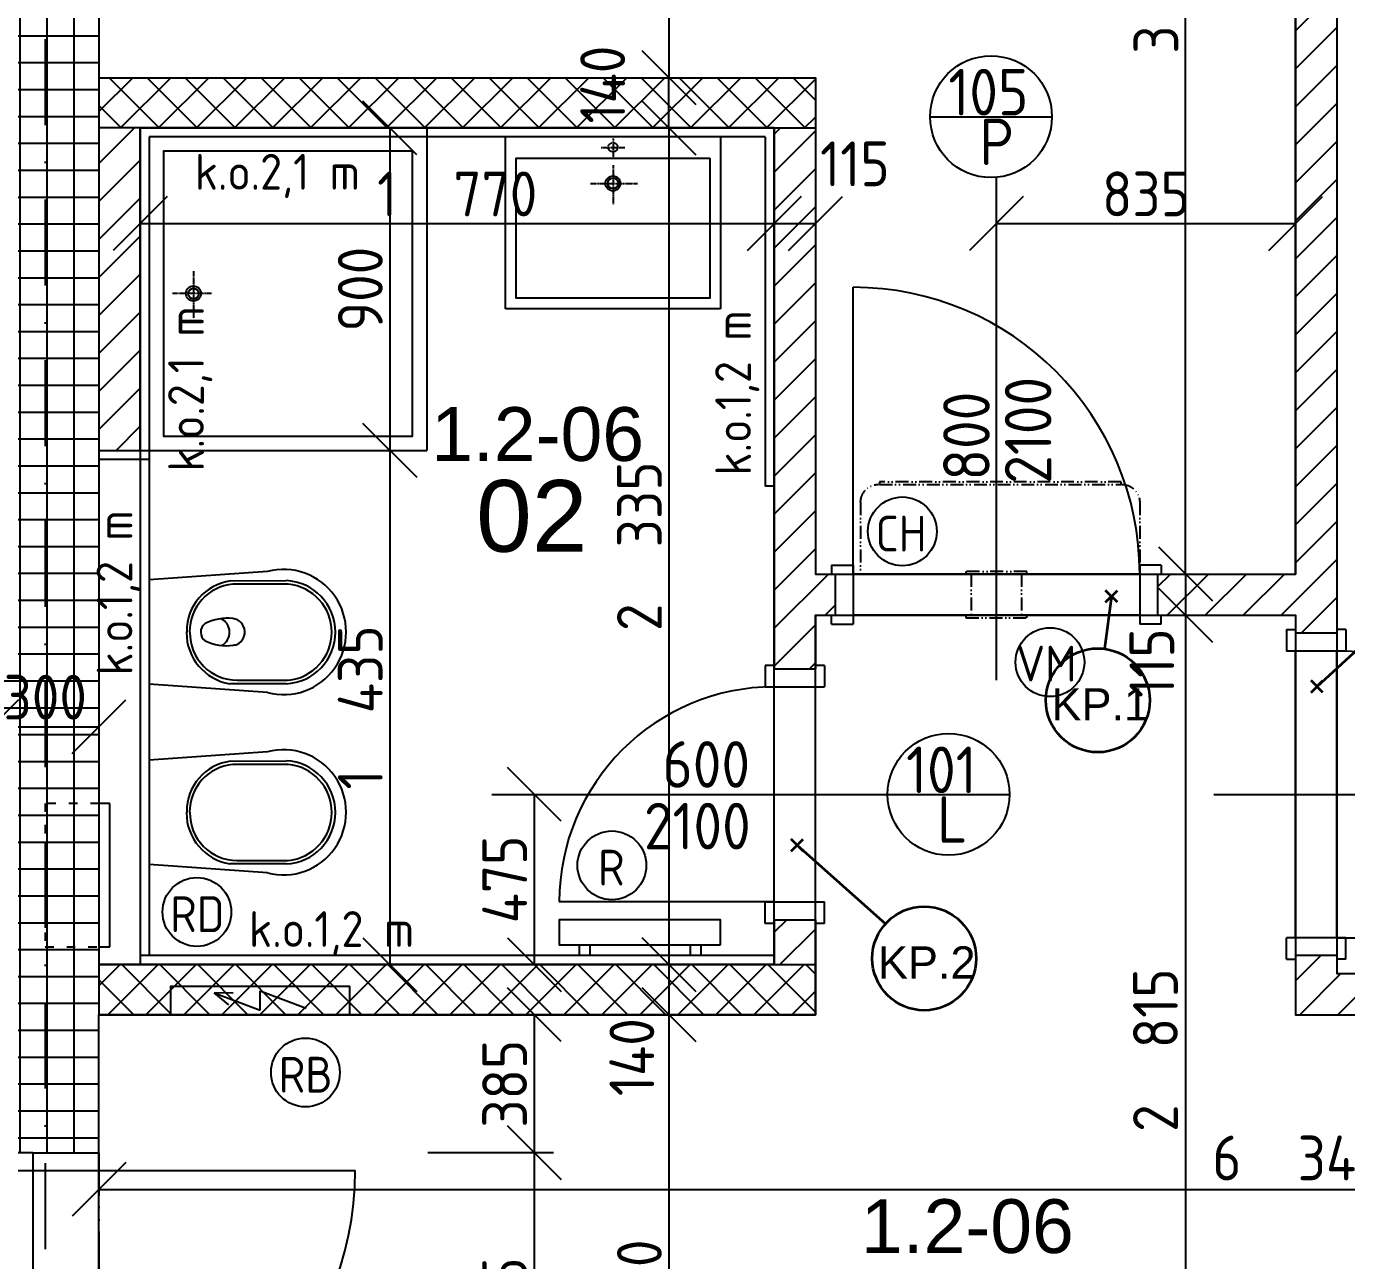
# Model space of a CAD drawing. Extents: x 4511820 to 5180432, y -1526536 to -944957.
# Drawn here: x 4993968 to 4997653, y -1337196 to -1333752 of the extents above; entities that cross this region are included whole.
import ezdxf

# ---------------------------------------------------------------- set-up
doc = ezdxf.new("R2010")
doc.units = 0
doc.header["$MEASUREMENT"] = 0
for name, pattern in [('ACAD_ISO03W100', [30, 12, -18]), ('ACAD_ISO12W100', [22, 12, -3, 0.5, -3, 0.5, -3]), ('BODKOCIARKOVANA_3', [5.6, 3, -1.3, 0, -1.3]), ('DASHED', [0.75, 0.5, -0.25])]:
    doc.linetypes.add(name, pattern=pattern)
doc.layers.get('0').update_dxf_attribs({"linetype": 'CONTINUOUS'})
doc.layers.get('Defpoints').update_dxf_attribs({"color": 61, "linetype": 'CONTINUOUS'})
for name, color, linetype in [('DVERE', 45, 'CONTINUOUS'), ('KÓTY', 4, 'CONTINUOUS'), ('MÚRY', 1, 'CONTINUOUS'), ('osi', 253, 'CONTINUOUS'), ('Plochy', 41, 'CONTINUOUS'), ('POPIS', 7, 'CONTINUOUS'), ('TENKÁ', 7, 'CONTINUOUS'), ('tzb', 153, 'CONTINUOUS'), ('Z-Kúrenie', 101, 'CONTINUOUS'), ('ZARIADOVACIE', 144, 'CONTINUOUS'), ('ZZ-chladenie', 133, 'CONTINUOUS'), ('ZZ-elektro', 221, 'CONTINUOUS'), ('zz-vetr', 52, 'CONTINUOUS'), ('ŠRAFY', 82, 'CONTINUOUS')]:
    doc.layers.add(name, color=color, linetype=linetype)
doc.layers.add('preklady', color=74, linetype='CONTINUOUS', lineweight=35)
doc.styles.add('ARIAL', font='arial.ttf')
doc.styles.add('STYLE1', font='isocp.shx')
doc.dimstyles.new('STANDARD-50', dxfattribs={"dimtxt": 125, "dimasz": 150, "dimexe": 10, "dimexo": 200, "dimgap": 20, "dimtad": 1, "dimdsep": 46, "dimlunit": 6, "dimtxsty": 'STYLE1', "dimblk1": 'OBLIQUE', "dimblk2": 'OBLIQUE', "dimsah": 1, "dimcen": 2.5, "dimse1": 1, "dimse2": 1, "dimadec": 0, "dimazin": 0, "dimtfac": 1, "dimtmove": 1, "dimatfit": 3, "dimldrblk": 'OBLIQUE', "dimfxl": 1, "dimtolj": 1, "dimtzin": 0, "dimarcsym": 0})
pattern_1 = [(45, (515270.5, 128041), (-53.0330086, 53.0330086), [])]
pattern_2 = [(45, (-3027222.4, 280820.68), (-53.0330086, 53.0330086), []), (135, (-3027222.4, 280820.68), (-53.0330086, -53.0330086), [])]

# ---------------------------------------------------------------- blocks, each defined once
blk = doc.blocks.new('_OBLIQUE')
at = {"color": 0, "linetype": 'ByBlock'}
blk.add_line((-0.5, -0.5), (0.5, 0.5), dxfattribs=at)
blk = doc.blocks.new('*D22764')
at = {"layer": 'Defpoints', "color": 0}
for p in [(4993871, -1335706.5), (4994171, -1335706.5), (4994171, -1335706.5)]:
    blk.add_point(p, dxfattribs=at)
at = {"layer": 'KÓTY', "color": 0, "lineweight": -2}
blk.add_line((4993871, -1335706.5), (4994171, -1335706.5), dxfattribs=at)
at = {"layer": 'KÓTY', "color": 0, "linetype": 'ByBlock', "lineweight": -2, "xscale": 150, "yscale": 150, "zscale": 150, "rotation": 180}
blk.add_blockref('_OBLIQUE', (4993871, -1335706.5), dxfattribs=at)
at = {"layer": 'KÓTY', "color": 0, "linetype": 'ByBlock', "lineweight": -2, "xscale": 150, "yscale": 150, "zscale": 150}
blk.add_blockref('_OBLIQUE', (4994171, -1335706.5), dxfattribs=at)
at = {"layer": 'KÓTY', "color": 0, "insert": (4994021, -1335624), "char_height": 125, "attachment_point": 5, "style": 'STYLE1'}
blk.add_mtext('\\A1;300', dxfattribs=at)
blk = doc.blocks.new('*D22853')
at = {"layer": 'Defpoints', "color": 0}
for p in [(4994027, -1336895.2), (4994027, -1337930.2), (4995386, -1337930.2)]:
    blk.add_point(p, dxfattribs=at)
at = {"layer": 'KÓTY', "color": 0, "lineweight": -2}
blk.add_line((4995386, -1336895.2), (4995386, -1337930.2), dxfattribs=at)
at = {"layer": 'KÓTY', "color": 0, "linetype": 'ByBlock', "lineweight": -2, "xscale": 150, "yscale": 150, "zscale": 150}
for p, rotation in [((4995386, -1336895.2), 90), ((4995386, -1337930.2), 270)]:
    blk.add_blockref('_OBLIQUE', p, dxfattribs=dict(at, rotation=rotation))
at = {"layer": 'KÓTY', "color": 0, "insert": (4995303.5, -1337412.7), "char_height": 125, "attachment_point": 5, "rotation": 90, "style": 'STYLE1'}
blk.add_mtext('\\A1;1ﾠ035', dxfattribs=at)
blk = doc.blocks.new('*D22854')
at = {"layer": 'Defpoints', "color": 0}
for p in [(4996171, -1336510.2), (4995762, -1338210.2), (4996171, -1338210.2)]:
    blk.add_point(p, dxfattribs=at)
at = {"layer": 'KÓTY', "color": 0, "lineweight": -2}
blk.add_line((4995762, -1336510.2), (4995762, -1338210.2), dxfattribs=at)
at = {"layer": 'KÓTY', "color": 0, "linetype": 'ByBlock', "lineweight": -2, "xscale": 150, "yscale": 150, "zscale": 150}
for p, rotation in [((4995762, -1336510.2), 90), ((4995762, -1338210.2), 270)]:
    blk.add_blockref('_OBLIQUE', p, dxfattribs=dict(at, rotation=rotation))
at = {"layer": 'KÓTY', "color": 0, "insert": (4995679.5, -1337360.2), "char_height": 125, "attachment_point": 5, "rotation": 90, "style": 'STYLE1'}
blk.add_mtext('\\A1;1ﾠ700', dxfattribs=at)
blk = doc.blocks.new('*D22855')
at = {"layer": 'Defpoints', "color": 0}
for p in [(4994171, -1336510.2), (4994171, -1336895.2), (4995386, -1336895.2)]:
    blk.add_point(p, dxfattribs=at)
at = {"layer": 'KÓTY', "color": 0, "lineweight": -2}
blk.add_line((4995386, -1336510.2), (4995386, -1336895.2), dxfattribs=at)
at = {"layer": 'KÓTY', "color": 0, "linetype": 'ByBlock', "lineweight": -2, "xscale": 150, "yscale": 150, "zscale": 150}
for p, rotation in [((4995386, -1336510.2), 90), ((4995386, -1336895.2), 270)]:
    blk.add_blockref('_OBLIQUE', p, dxfattribs=dict(at, rotation=rotation))
at = {"layer": 'KÓTY', "color": 0, "insert": (4995303.5, -1336702.7), "char_height": 125, "attachment_point": 5, "rotation": 90, "style": 'STYLE1'}
blk.add_mtext('\\A1;385', dxfattribs=at)
blk = doc.blocks.new('*D22857')
at = {"layer": 'Defpoints', "color": 0}
for p in [(4996056, -1334035.2), (4995762, -1336370.2), (4996056, -1336370.2)]:
    blk.add_point(p, dxfattribs=at)
at = {"layer": 'KÓTY', "color": 0, "lineweight": -2}
blk.add_line((4995762, -1334035.2), (4995762, -1336370.2), dxfattribs=at)
at = {"layer": 'KÓTY', "color": 0, "linetype": 'ByBlock', "lineweight": -2, "xscale": 150, "yscale": 150, "zscale": 150}
for p, rotation in [((4995762, -1334035.2), 90), ((4995762, -1336370.2), 270)]:
    blk.add_blockref('_OBLIQUE', p, dxfattribs=dict(at, rotation=rotation))
at = {"layer": 'KÓTY', "color": 0, "insert": (4995679.5, -1335202.7), "char_height": 125, "attachment_point": 5, "rotation": 90, "style": 'STYLE1'}
blk.add_mtext('\\A1;2ﾠ335', dxfattribs=at)
blk = doc.blocks.new('*D22858')
at = {"layer": 'Defpoints', "color": 0}
for p in [(4996056, -1336370.2), (4995762, -1336510.2), (4996056, -1336510.2)]:
    blk.add_point(p, dxfattribs=at)
at = {"layer": 'KÓTY', "color": 0, "lineweight": -2}
blk.add_line((4995762, -1336370.2), (4995762, -1336510.2), dxfattribs=at)
at = {"layer": 'KÓTY', "color": 0, "linetype": 'ByBlock', "lineweight": -2, "xscale": 150, "yscale": 150, "zscale": 150}
for p, rotation in [((4995762, -1336370.2), 90), ((4995762, -1336510.2), 270)]:
    blk.add_blockref('_OBLIQUE', p, dxfattribs=dict(at, rotation=rotation))
at = {"layer": 'KÓTY', "color": 0, "insert": (4995658.5, -1336628.5), "char_height": 125, "attachment_point": 5, "rotation": 90, "style": 'STYLE1'}
blk.add_mtext('\\A1;140', dxfattribs=at)
blk = doc.blocks.new('*D22859')
at = {"layer": 'Defpoints', "color": 0}
for p in [(4995762, -1333895.2), (4996171, -1333895.2), (4996171, -1334035.2)]:
    blk.add_point(p, dxfattribs=at)
at = {"layer": 'KÓTY', "color": 0, "lineweight": -2}
blk.add_line((4995762, -1334035.2), (4995762, -1333895.2), dxfattribs=at)
at = {"layer": 'KÓTY', "color": 0, "linetype": 'ByBlock', "lineweight": -2, "xscale": 150, "yscale": 150, "zscale": 150}
for p, rotation in [((4995762, -1333895.2), 90), ((4995762, -1334035.2), 270)]:
    blk.add_blockref('_OBLIQUE', p, dxfattribs=dict(at, rotation=rotation))
at = {"layer": 'KÓTY', "color": 0, "insert": (4995577, -1333914.4), "char_height": 125, "attachment_point": 5, "rotation": 90, "style": 'STYLE1'}
blk.add_mtext('\\A1;140', dxfattribs=at)
blk = doc.blocks.new('*D22860')
at = {"layer": 'Defpoints', "color": 0}
for p in [(4994171, -1331895.2), (4994171, -1333895.2), (4995762, -1333895.2)]:
    blk.add_point(p, dxfattribs=at)
at = {"layer": 'KÓTY', "color": 0, "lineweight": -2}
blk.add_line((4995762, -1331895.2), (4995762, -1333895.2), dxfattribs=at)
at = {"layer": 'KÓTY', "color": 0, "linetype": 'ByBlock', "lineweight": -2, "xscale": 150, "yscale": 150, "zscale": 150}
for p, rotation in [((4995762, -1331895.2), 90), ((4995762, -1333895.2), 270)]:
    blk.add_blockref('_OBLIQUE', p, dxfattribs=dict(at, rotation=rotation))
at = {"layer": 'KÓTY', "color": 0, "insert": (4995675, -1332678), "char_height": 125, "attachment_point": 5, "rotation": 90, "style": 'STYLE1'}
blk.add_mtext('\\A1;2ﾠ000', dxfattribs=at)
blk = doc.blocks.new('*D22861')
at = {"layer": 'Defpoints', "color": 0}
for p in [(4995267.8, -1335895.2), (4995267.8, -1336370.2), (4995386, -1336370.2)]:
    blk.add_point(p, dxfattribs=at)
at = {"layer": 'KÓTY', "color": 0, "lineweight": -2}
blk.add_line((4995386, -1335895.2), (4995386, -1336370.2), dxfattribs=at)
at = {"layer": 'KÓTY', "color": 0, "linetype": 'ByBlock', "lineweight": -2, "xscale": 150, "yscale": 150, "zscale": 150}
for p, rotation in [((4995386, -1335895.2), 90), ((4995386, -1336370.2), 270)]:
    blk.add_blockref('_OBLIQUE', p, dxfattribs=dict(at, rotation=rotation))
at = {"layer": 'KÓTY', "color": 0, "insert": (4995303.5, -1336132.7), "char_height": 125, "attachment_point": 5, "rotation": 90, "style": 'STYLE1'}
blk.add_mtext('\\A1;475', dxfattribs=at)
blk = doc.blocks.new('*D22862')
at = {"layer": 'Defpoints', "color": 0}
for p in [(4994171, -1334935.2), (4994171, -1336370.2), (4994983, -1336370.2)]:
    blk.add_point(p, dxfattribs=at)
at = {"layer": 'KÓTY', "color": 0, "lineweight": -2}
blk.add_line((4994983, -1334935.2), (4994983, -1336370.2), dxfattribs=at)
at = {"layer": 'KÓTY', "color": 0, "linetype": 'ByBlock', "lineweight": -2, "xscale": 150, "yscale": 150, "zscale": 150}
for p, rotation in [((4994983, -1334935.2), 90), ((4994983, -1336370.2), 270)]:
    blk.add_blockref('_OBLIQUE', p, dxfattribs=dict(at, rotation=rotation))
at = {"layer": 'KÓTY', "color": 0, "insert": (4994900.5, -1335652.7), "char_height": 125, "attachment_point": 5, "rotation": 90, "style": 'STYLE1'}
blk.add_mtext('\\A1;1ﾠ435', dxfattribs=at)
blk = doc.blocks.new('*D22863')
at = {"layer": 'Defpoints', "color": 0}
for p in [(4994286, -1334035.2), (4994286, -1334935.2), (4994983, -1334935.2)]:
    blk.add_point(p, dxfattribs=at)
at = {"layer": 'KÓTY', "color": 0, "lineweight": -2}
blk.add_line((4994983, -1334035.2), (4994983, -1334935.2), dxfattribs=at)
at = {"layer": 'KÓTY', "color": 0, "linetype": 'ByBlock', "lineweight": -2, "xscale": 150, "yscale": 150, "zscale": 150}
for p, rotation in [((4994983, -1334035.2), 90), ((4994983, -1334935.2), 270)]:
    blk.add_blockref('_OBLIQUE', p, dxfattribs=dict(at, rotation=rotation))
at = {"layer": 'KÓTY', "color": 0, "insert": (4994900.5, -1334485.2), "char_height": 125, "attachment_point": 5, "rotation": 90, "style": 'STYLE1'}
blk.add_mtext('\\A1;900', dxfattribs=at)
blk = doc.blocks.new('*D22864')
at = {"layer": 'Defpoints', "color": 0}
for p in [(4994286, -1334035.2), (4996056, -1334035.2), (4996056, -1334302)]:
    blk.add_point(p, dxfattribs=at)
at = {"layer": 'KÓTY', "color": 0, "lineweight": -2}
blk.add_line((4994286, -1334302), (4996056, -1334302), dxfattribs=at)
at = {"layer": 'KÓTY', "color": 0, "linetype": 'ByBlock', "lineweight": -2, "xscale": 150, "yscale": 150, "zscale": 150, "rotation": 180}
blk.add_blockref('_OBLIQUE', (4994286, -1334302), dxfattribs=at)
at = {"layer": 'KÓTY', "color": 0, "linetype": 'ByBlock', "lineweight": -2, "xscale": 150, "yscale": 150, "zscale": 150}
blk.add_blockref('_OBLIQUE', (4996056, -1334302), dxfattribs=at)
at = {"layer": 'KÓTY', "color": 0, "insert": (4995171, -1334219.5), "char_height": 125, "attachment_point": 5, "style": 'STYLE1'}
blk.add_mtext('\\A1;1ﾠ770', dxfattribs=at)
blk = doc.blocks.new('*D22865')
at = {"layer": 'Defpoints', "color": 0}
for p in [(4996056, -1334035.2), (4996171, -1334035.2), (4996171, -1334302)]:
    blk.add_point(p, dxfattribs=at)
at = {"layer": 'KÓTY', "color": 0, "lineweight": -2}
blk.add_line((4996056, -1334302), (4996171, -1334302), dxfattribs=at)
at = {"layer": 'KÓTY', "color": 0, "linetype": 'ByBlock', "lineweight": -2, "xscale": 150, "yscale": 150, "zscale": 150, "rotation": 180}
blk.add_blockref('_OBLIQUE', (4996056, -1334302), dxfattribs=at)
at = {"layer": 'KÓTY', "color": 0, "linetype": 'ByBlock', "lineweight": -2, "xscale": 150, "yscale": 150, "zscale": 150}
blk.add_blockref('_OBLIQUE', (4996171, -1334302), dxfattribs=at)
at = {"layer": 'KÓTY', "color": 0, "insert": (4996281, -1334135.5), "char_height": 125, "attachment_point": 5, "style": 'STYLE1'}
blk.add_mtext('\\A1;115', dxfattribs=at)
blk = doc.blocks.new('*D22895')
at = {"layer": 'Defpoints', "color": 0}
for p in [(4996171, -1333435), (4994171, -1333895.2), (4996171, -1333895.2)]:
    blk.add_point(p, dxfattribs=at)
at = {"layer": 'KÓTY', "color": 0, "lineweight": -2}
blk.add_line((4994171, -1333435), (4996171, -1333435), dxfattribs=at)
at = {"layer": 'KÓTY', "color": 0, "linetype": 'ByBlock', "lineweight": -2, "xscale": 150, "yscale": 150, "zscale": 150, "rotation": 180}
blk.add_blockref('_OBLIQUE', (4994171, -1333435), dxfattribs=at)
at = {"layer": 'KÓTY', "color": 0, "linetype": 'ByBlock', "lineweight": -2, "xscale": 150, "yscale": 150, "zscale": 150}
blk.add_blockref('_OBLIQUE', (4996171, -1333435), dxfattribs=at)
at = {"layer": 'KÓTY', "color": 0, "insert": (4995171, -1333352.5), "char_height": 125, "attachment_point": 5, "style": 'STYLE1'}
blk.add_mtext('\\A1;2ﾠ000', dxfattribs=at)
blk = doc.blocks.new('*D22896')
at = {"layer": 'Defpoints', "color": 0}
for p in [(4996676, -1334174), (4997511, -1334174), (4997511, -1334302)]:
    blk.add_point(p, dxfattribs=at)
at = {"layer": 'KÓTY', "color": 0, "lineweight": -2}
blk.add_line((4996676, -1334302), (4997511, -1334302), dxfattribs=at)
at = {"layer": 'KÓTY', "color": 0, "linetype": 'ByBlock', "lineweight": -2, "xscale": 150, "yscale": 150, "zscale": 150, "rotation": 180}
blk.add_blockref('_OBLIQUE', (4996676, -1334302), dxfattribs=at)
at = {"layer": 'KÓTY', "color": 0, "linetype": 'ByBlock', "lineweight": -2, "xscale": 150, "yscale": 150, "zscale": 150}
blk.add_blockref('_OBLIQUE', (4997511, -1334302), dxfattribs=at)
at = {"layer": 'KÓTY', "color": 0, "insert": (4997093.5, -1334219.5), "char_height": 125, "attachment_point": 5, "style": 'STYLE1'}
blk.add_mtext('\\A1;835', dxfattribs=at)
blk = doc.blocks.new('*D22897')
at = {"layer": 'Defpoints', "color": 0}
for p in [(4997511, -1335280.2), (4997204, -1335395.2), (4997511, -1335395.2)]:
    blk.add_point(p, dxfattribs=at)
at = {"layer": 'KÓTY', "color": 0, "lineweight": -2}
blk.add_line((4997204, -1335280.2), (4997204, -1335395.2), dxfattribs=at)
at = {"layer": 'KÓTY', "color": 0, "linetype": 'ByBlock', "lineweight": -2, "xscale": 150, "yscale": 150, "zscale": 150}
for p, rotation in [((4997204, -1335280.2), 90), ((4997204, -1335395.2), 270)]:
    blk.add_blockref('_OBLIQUE', p, dxfattribs=dict(at, rotation=rotation))
at = {"layer": 'KÓTY', "color": 0, "insert": (4997110, -1335529), "char_height": 125, "attachment_point": 5, "rotation": 90, "style": 'STYLE1'}
blk.add_mtext('\\A1;115', dxfattribs=at)
blk = doc.blocks.new('*D22898')
at = {"layer": 'Defpoints', "color": 0}
for p in [(4997511, -1335395.2), (4997204, -1338210.2), (4997511, -1338210.2)]:
    blk.add_point(p, dxfattribs=at)
at = {"layer": 'KÓTY', "color": 0, "lineweight": -2}
blk.add_line((4997204, -1335395.2), (4997204, -1338210.2), dxfattribs=at)
at = {"layer": 'KÓTY', "color": 0, "linetype": 'ByBlock', "lineweight": -2, "xscale": 150, "yscale": 150, "zscale": 150}
for p, rotation in [((4997204, -1335395.2), 90), ((4997204, -1338210.2), 270)]:
    blk.add_blockref('_OBLIQUE', p, dxfattribs=dict(at, rotation=rotation))
at = {"layer": 'KÓTY', "color": 0, "insert": (4997120, -1336609), "char_height": 125, "attachment_point": 5, "rotation": 90, "style": 'STYLE1'}
blk.add_mtext('\\A1;2ﾠ815', dxfattribs=at)
blk = doc.blocks.new('*D22899')
at = {"layer": 'Defpoints', "color": 0}
for p in [(4997204, -1331895.2), (4997511, -1331895.2), (4997511, -1335280.2)]:
    blk.add_point(p, dxfattribs=at)
at = {"layer": 'KÓTY', "color": 0, "lineweight": -2}
blk.add_line((4997204, -1335280.2), (4997204, -1331895.2), dxfattribs=at)
at = {"layer": 'KÓTY', "color": 0, "linetype": 'ByBlock', "lineweight": -2, "xscale": 150, "yscale": 150, "zscale": 150}
for p, rotation in [((4997204, -1331895.2), 90), ((4997204, -1335280.2), 270)]:
    blk.add_blockref('_OBLIQUE', p, dxfattribs=dict(at, rotation=rotation))
at = {"layer": 'KÓTY', "color": 0, "insert": (4997121.5, -1333587.7), "char_height": 125, "attachment_point": 5, "rotation": 90, "style": 'STYLE1'}
blk.add_mtext('\\A1;3ﾠ385', dxfattribs=at)
blk = doc.blocks.new('*D22955')
at = {"layer": 'Defpoints', "color": 0}
for p in [(4994171, -1336510.2), (5000511, -1336510.2), (5000511, -1336997.5)]:
    blk.add_point(p, dxfattribs=at)
at = {"layer": 'KÓTY', "color": 0, "lineweight": -2}
blk.add_line((4994171, -1336997.5), (5000511, -1336997.5), dxfattribs=at)
at = {"layer": 'KÓTY', "color": 0, "linetype": 'ByBlock', "lineweight": -2, "xscale": 150, "yscale": 150, "zscale": 150, "rotation": 180}
blk.add_blockref('_OBLIQUE', (4994171, -1336997.5), dxfattribs=at)
at = {"layer": 'KÓTY', "color": 0, "linetype": 'ByBlock', "lineweight": -2, "xscale": 150, "yscale": 150, "zscale": 150}
blk.add_blockref('_OBLIQUE', (5000511, -1336997.5), dxfattribs=at)
at = {"layer": 'KÓTY', "color": 0, "insert": (4997518, -1336910), "char_height": 125, "attachment_point": 5, "style": 'STYLE1'}
blk.add_mtext('\\A1;6ﾠ340', dxfattribs=at)
blk = doc.blocks.new('chlj3')
at = {"layer": 'ZZ-chladenie', "linetype": 'ACAD_ISO12W100', "ltscale": 3}
for p, q in [((5005195.8, -1151691.8), (5005395.8, -1151691.8)), ((5005195.8, -1152470.8), (5005395.8, -1152470.8))]:
    blk.add_line(p, q, dxfattribs=at)
blk.add_lwpolyline([(5005145.8, -1152419.2), (5005138.4, -1152419.2), (5005138.4, -1151744.5), (5005145.8, -1151744.5)], close=True, dxfattribs=at)
for centre, start, end in [((5005195.8, -1151741.8), 90, 180), ((5005195.8, -1152420.8), 180, 270)]:
    blk.add_arc(centre, 50, start, end, dxfattribs=at)

msp = doc.modelspace()

# ---------------------------------------------------------------- hatches: boundary and pattern name
at = {"layer": 'ŠRAFY', "ltscale": 0.25}
h = msp.add_hatch(dxfattribs=at)
h.set_pattern_fill('ANSI37', color=256, scale=600, angle=45)
h.set_pattern_definition([(90, (-3307273.674, 493071.734), (-75, 1e-14), []), (180, (-3307273.674, 493071.734), (-1e-14, -75), [])])
h.paths.add_polyline_path([(4993986, -1336895.191), (4994171, -1336895.191), (4994171, -1336510.191), (4994171, -1336395.191), (4994171, -1334935.191), (4994171, -1334035.191), (4994171, -1333895.191), (4994171, -1331895.191), (4993871, -1331895.191), (4993871, -1334245.191), (4993871, -1334325.191), (4993871, -1336745.191), (4993871, -1336825.191), (4993871, -1336895.191)])
h = msp.add_hatch(dxfattribs=at)
h.set_pattern_fill('ANSI31', color=256, scale=600, style=0)
h.set_pattern_definition(pattern_1)
h.paths.add_polyline_path([(4997511, -1335280.191), (4997126, -1335280.191), (4997126, -1335395.191), (4997511, -1335395.191), (4997511, -1335445.191), (4997626, -1335445.191), (4997626, -1331895.191), (4997511, -1331895.191)])
h = msp.add_hatch(dxfattribs=at)
h.set_pattern_fill('ANSI37', color=256, scale=600, style=0)
h.set_pattern_definition(pattern_2)
h.paths.add_polyline_path([(4996171, -1333895.191), (4994171, -1333895.191), (4994171, -1334035.191), (4994286, -1334035.191), (4996056, -1334035.191), (4996171, -1334035.191)])
h = msp.add_hatch(dxfattribs=at)
h.set_pattern_fill('ANSI31', color=256, scale=600, style=0)
h.set_pattern_definition(pattern_1)
h.paths.add_polyline_path([(4994286, -1334035.191), (4994171, -1334035.191), (4994171, -1334935.191), (4994286, -1334935.191)])
h = msp.add_hatch(dxfattribs=at)
h.set_pattern_fill('ANSI31', color=256, scale=600, style=0)
h.set_pattern_definition(pattern_1)
h.paths.add_polyline_path([(4996171, -1334035.191), (4996056, -1334035.191), (4996056, -1335545.191), (4996171, -1335545.191), (4996171, -1335395.191), (4996226, -1335395.191), (4996226, -1335280.191), (4996171, -1335280.191)])
h = msp.add_hatch(dxfattribs=at)
h.set_pattern_fill('ANSI31', color=256, scale=600, style=0)
h.set_pattern_definition(pattern_1)
h.paths.add_polyline_path([(4996171, -1336370.191), (4996171, -1336255.191), (4996171, -1336245.191), (4996056, -1336245.191), (4996056, -1336255.191), (4996056, -1336295.191), (4996056, -1336370.191)])
h = msp.add_hatch(dxfattribs=at)
h.set_pattern_fill('ANSI31', color=256, scale=600, style=0)
h.set_pattern_definition(pattern_1)
h.paths.add_polyline_path([(5000511, -1336395.191), (4997626, -1336395.191), (4997626, -1336345.191), (4997511, -1336345.191), (4997511, -1336510.191), (5000511, -1336510.191)])
h = msp.add_hatch(dxfattribs=at)
h.set_pattern_fill('ANSI37', color=256, scale=600, style=0)
h.set_pattern_definition(pattern_2)
h.paths.add_polyline_path([(4994311, -1336370.191), (4994286, -1336370.191), (4994171, -1336370.191), (4994171, -1336510.191), (4996171, -1336510.191), (4996171, -1336370.191), (4996056, -1336370.191)])

# ---------------------------------------------------------------- linework, layer by layer
at = {"layer": 'DVERE', "ltscale": 0.25}
for p, q in [((4996491, -1334004.035), (4996831, -1334004.035)), ((4996676, -1335576.691), (4996676, -1334174.035)), ((4996276, -1335280.191), (4996276, -1334480.191)), ((4996216, -1335255.191), (4996276, -1335255.191)), ((4996216, -1335255.191), (4996216, -1335280.191)), ((4996276, -1335255.191), (4996276, -1335420.191)), ((4997136, -1335255.191), (4997076, -1335255.191)), ((4997076, -1335255.191), (4997076, -1335420.191)), ((4997136, -1335255.191), (4997136, -1335280.191)), ((4997076, -1335280.191), (4996276, -1335280.191)), ((4996216, -1335420.191), (4996216, -1335395.191)), ((4997076, -1335395.191), (4996276, -1335395.191)), ((4997136, -1335420.191), (4997136, -1335395.191)), ((4996216, -1335420.191), (4996276, -1335420.191)), ((4997136, -1335420.191), (4997076, -1335420.191)), ((4997486, -1335435.191), (4997486, -1335495.191)), ((4997486, -1335435.191), (4997511, -1335435.191)), ((4997651, -1335435.191), (4997626, -1335435.191)), ((4997651, -1335435.191), (4997651, -1335495.191)), ((4997651, -1335495.191), (4997486, -1335495.191)), ((4997511, -1336295.191), (4997511, -1335495.191)), ((4997626, -1336295.191), (4997626, -1335495.191)), ((4996031, -1335535.191), (4996031, -1335595.191)), ((4996056, -1335535.191), (4996031, -1335535.191)), ((4996196, -1335535.191), (4996171, -1335535.191)), ((4996196, -1335535.191), (4996196, -1335595.191)), ((4996031, -1335595.191), (4996196, -1335595.191)), ((4996056, -1336195.191), (4996056, -1335595.191)), ((4996171, -1336195.191), (4996171, -1335595.191)), ((4995267.844, -1335895.191), (4996372.5, -1335895.191)), ((4996372.5, -1335895.191), (4996712.5, -1335895.191)), ((4997283.172, -1335895.191), (4998685.828, -1335895.191)), ((4996056, -1336195.191), (4995456, -1336195.191)), ((4996031, -1336255.191), (4996031, -1336195.191)), ((4996031, -1336195.191), (4996196, -1336195.191)), ((4996196, -1336255.191), (4996196, -1336195.191)), ((4996056, -1336255.191), (4996031, -1336255.191)), ((4996196, -1336255.191), (4996171, -1336255.191)), ((4997486, -1336355.191), (4997486, -1336295.191)), ((4997651, -1336295.191), (4997486, -1336295.191)), ((4997626, -1336295.191), (4998426, -1336295.191)), ((4997651, -1336355.191), (4997651, -1336295.191)), ((4997486, -1336355.191), (4997511, -1336355.191)), ((4997651, -1336355.191), (4997626, -1336355.191))]:
    msp.add_line(p, q, dxfattribs=at)
at = {"layer": 'DVERE'}
for q in [(4993986, -1337845.191), (4994886, -1336945.191)]:
    msp.add_line((4993986, -1336945.191), q, dxfattribs=at)
at = {"layer": 'DVERE', "ltscale": 0.25}
for centre in [(4996661, -1334004.035), (4996542.5, -1335895.191)]:
    msp.add_circle(centre, 170, dxfattribs=at)
for centre, radius, start, end in [((4996276, -1335280.191), 800, 0, 90), ((4997626, -1336295.191), 800, 0, 90), ((4996056, -1336195.191), 600, 90, 180)]:
    msp.add_arc(centre, radius, start, end, dxfattribs=at)
at = {"layer": 'DVERE'}
msp.add_arc((4993986, -1336945.191), 900, 270, 0, dxfattribs=at)
at = {"layer": 'KÓTY', "ltscale": 25}
msp.add_line((4995439.403, -1336895.191), (4995089.403, -1336895.191), dxfattribs=at)
at = {"layer": 'MÚRY'}
for p, q in [((4994171, -1331895.191), (4994171, -1333895.191)), ((4997511, -1331895.191), (4997511, -1335280.191)), ((4997626, -1331895.191), (4997626, -1335445.191)), ((4996171, -1333895.191), (4996171, -1335280.191)), ((4994286, -1334935.191), (4994286, -1334035.191)), ((4996056, -1334035.191), (4996056, -1335545.191)), ((4996171, -1335280.191), (4996226, -1335280.191)), ((4997126, -1335280.191), (4997511, -1335280.191)), ((4996171, -1335395.191), (4996171, -1335545.191)), ((4996171, -1335395.191), (4996226, -1335395.191)), ((4997126, -1335395.191), (4997511, -1335395.191)), ((4997511, -1335395.191), (4997511, -1335445.191)), ((4996056, -1336245.191), (4996056, -1336370.191)), ((4996171, -1336245.191), (4996171, -1336510.191)), ((4997511, -1336345.191), (4997511, -1336510.191)), ((4997626, -1336345.191), (4997626, -1336395.191)), ((4994171, -1336370.191), (4996056, -1336370.191)), ((4996056, -1336370.191), (4994171, -1336370.191)), ((4997626, -1336395.191), (5000511, -1336395.191)), ((4994171, -1336510.191), (4996171, -1336510.191)), ((4996171, -1336510.191), (4994171, -1336510.191)), ((4994171, -1336895.191), (4994171, -1336510.191)), ((4997511, -1336510.191), (5000511, -1336510.191)), ((4993986, -1336895.191), (4994171, -1336895.191)), ((4993986, -1336895.191), (4993986, -1336945.191)), ((4993871, -1336945.191), (4993986, -1336945.191))]:
    msp.add_line(p, q, dxfattribs=at)
at = {"layer": 'MÚRY', "ltscale": 0.25}
for p, q in [((4994171, -1333895.191), (4996171, -1333895.191)), ((4994286, -1334035.191), (4996056, -1334035.191)), ((4994171, -1334935.191), (4994171, -1336370.191)), ((4994171, -1334935.191), (4994286, -1334935.191)), ((4996226, -1335280.191), (4996226, -1335395.191)), ((4997126, -1335280.191), (4997126, -1335395.191)), ((4997626, -1335445.191), (4997511, -1335445.191)), ((4996056, -1335545.191), (4996171, -1335545.191)), ((4996056, -1336245.191), (4996171, -1336245.191)), ((4997626, -1336345.191), (4997511, -1336345.191))]:
    msp.add_line(p, q, dxfattribs=at)
at = {"layer": 'osi', "linetype": 'BODKOCIARKOVANA_3', "ltscale": 80}
msp.add_line((4994021, -1310038), (4994021, -1347555.191), dxfattribs=at)
at = {"layer": 'Plochy'}
for points in [[(4997511, -1331895.191), (4994171, -1331895.191), (4994171, -1333895.191), (4996171, -1333895.191), (4996171, -1335280.191), (4997511, -1335280.191)], [(5000511, -1331895.191), (4997626, -1331895.191), (4997626, -1336395.191), (5000511, -1336395.191)], [(4996056, -1334035.191), (4994286, -1334035.191), (4994286, -1336370.191), (4996056, -1336370.191)], [(4994171, -1338210.191), (4994171, -1336510.191), (4996171, -1336510.191), (4996171, -1335395.191), (4997511, -1335395.191), (4997511, -1336510.191), (5000511, -1336510.191), (5000511, -1338210.191)]]:
    msp.add_lwpolyline(points, close=True, dxfattribs=at)
at = {"layer": 'preklady'}
for p, q in [((4996980.882, -1335359.116), (4997014.116, -1335325.882)), ((4997014.117, -1335359.117), (4996980.883, -1335325.883)), ((4996997.5, -1335342.5), (4996978.07, -1335488.951)), ((4997570.999, -1335593.999), (4997815.552, -1335370.105)), ((4997554.382, -1335610.616), (4997587.616, -1335577.382)), ((4997587.617, -1335610.617), (4997554.383, -1335577.383)), ((4996103.382, -1336053.616), (4996136.616, -1336020.382)), ((4996136.617, -1336053.617), (4996103.383, -1336020.383)), ((4996120, -1336037), (4996366.261, -1336256.516))]:
    msp.add_line(p, q, dxfattribs=at)
at = {"layer": 'preklady', "ltscale": 0.25}
for centre in [(4996959, -1335632.691), (4996474.5, -1336353)]:
    msp.add_circle(centre, 145, dxfattribs=at)
at = {"layer": 'TENKÁ'}
for p, q in [((4994171, -1333895.191), (4994171, -1334035.191)), ((4994171, -1334035.191), (4994171, -1334935.191)), ((4994286, -1334035.191), (4994171, -1334035.191)), ((4996056, -1334035.191), (4996171, -1334035.191)), ((4996031, -1334060.191), (4994311, -1334060.191)), ((4994311, -1334960.191), (4994171, -1334960.191)), ((4996056, -1335035.191), (4996031, -1335035.191)), ((4996056, -1336345.191), (4994286, -1336345.191)), ((4994171, -1336370.191), (4994171, -1336510.191)), ((4996056, -1336370.191), (4994311, -1336370.191)), ((4996056, -1336370.191), (4996171, -1336370.191)), ((4993986, -1336895.191), (4993871, -1336895.191))]:
    msp.add_line(p, q, dxfattribs=at)
at = {"layer": 'TENKÁ', "ltscale": 0.25}
for p, q in [((4994311, -1334060.191), (4994311, -1336345.191)), ((4996031, -1334060.191), (4996031, -1335035.191)), ((4994286, -1334935.191), (4994286, -1336370.191))]:
    msp.add_line(p, q, dxfattribs=at)
at = {"layer": 'TENKÁ', "linetype": 'ACAD_ISO12W100', "ltscale": 10}
msp.add_line((4994171, -1336895.191), (4994171, -1337930.191), dxfattribs=at)
at = {"layer": 'tzb', "linetype": 'ACAD_ISO03W100', "ltscale": 2}
for p, q in [((4994021, -1335920.191), (4994021, -1336320.191)), ((4994171, -1335920.191), (4994021, -1335920.191)), ((4994021, -1336320.191), (4994171, -1336320.191))]:
    msp.add_line(p, q, dxfattribs=at)
at = {"layer": 'tzb'}
for p, q in [((4994201, -1335920.191), (4994171, -1335920.191)), ((4994201, -1336320.191), (4994201, -1335920.191)), ((4994171, -1336320.191), (4994201, -1336320.191))]:
    msp.add_line(p, q, dxfattribs=at)
msp.add_circle((4994444.389, -1336223.346), 96, dxfattribs=at)
at = {"layer": 'Z-Kúrenie', "linetype": 'Continuous'}
for p, q in [((4995511, -1336315.191), (4995511, -1336345.191)), ((4995541, -1336315.191), (4995541, -1336345.191)), ((4995821, -1336315.191), (4995821, -1336345.191)), ((4995851, -1336315.191), (4995851, -1336345.191))]:
    msp.add_line(p, q, dxfattribs=at)
msp.add_lwpolyline([(4995906, -1336315.191), (4995906, -1336245.191), (4995456, -1336245.191), (4995456, -1336315.191)], close=True, dxfattribs=at)
msp.add_circle((4995602.712, -1336093.351), 96, dxfattribs=at)
at = {"layer": 'ZARIADOVACIE', "linetype": 'Continuous'}
for p, q in [((4995086, -1334035.191), (4995086, -1334935.191)), ((4994286, -1334935.191), (4995086, -1334935.191)), ((4994415.88, -1335440.506), (4994415.316, -1335443.323)), ((4994423.968, -1335442.205), (4994424.79, -1335443.101)), ((4994549.998, -1335478.769), (4994546.288, -1335478.931)), ((4994549.998, -1335478.769), (4994546.288, -1335478.931)), ((4994415.88, -1335943.493), (4994415.316, -1335946.31)), ((4994423.968, -1335945.192), (4994424.79, -1335946.088))]:
    msp.add_line(p, q, dxfattribs=at)
at = {"layer": 'ZARIADOVACIE', "ltscale": 0.25}
for p, q in [((4995306, -1334540.191), (4995306, -1334060.191)), ((4995906, -1334060.191), (4995906, -1334540.191)), ((4995906, -1334540.191), (4995306, -1334540.191))]:
    msp.add_line(p, q, dxfattribs=at)
at = {"layer": 'ZARIADOVACIE', "linetype": 'DASHED'}
for p, q in [((4995606, -1334064.892), (4995606, -1334116.926)), ((4995573.137, -1334089.54), (4995638.863, -1334089.54)), ((4995606, -1334139.298), (4995606, -1334248.843)), ((4995543.012, -1334189.962), (4995674.465, -1334189.962)), ((4994434.881, -1334434.703), (4994434.881, -1334566.157)), ((4994485.545, -1334497.691), (4994376, -1334497.691))]:
    msp.add_line(p, q, dxfattribs=at)
at = {"layer": 'ZARIADOVACIE'}
for p, q in [((4994640.998, -1335273.392), (4994311, -1335296.467)), ((4994538.134, -1335299.66), (4994693.29, -1335298.534)), ((4994699.464, -1335308.558), (4994544.803, -1335308.558)), ((4994640.999, -1335611.018), (4994311, -1335587.942)), ((4994693.29, -1335586.423), (4994535.881, -1335586.423)), ((4994556.642, -1335576.568), (4994699.464, -1335576.568)), ((4994640.998, -1335776.379), (4994311, -1335799.454)), ((4994538.134, -1335802.647), (4994693.29, -1335801.521)), ((4994699.464, -1335811.545), (4994544.803, -1335811.545)), ((4994640.999, -1336114.005), (4994311, -1336090.929)), ((4994693.29, -1336089.41), (4994535.881, -1336089.41)), ((4994556.642, -1336079.555), (4994699.464, -1336079.555))]:
    msp.add_line(p, q, dxfattribs=at)
at = {"layer": 'ZARIADOVACIE', "linetype": 'Continuous'}
msp.add_lwpolyline([(4995046, -1334100.191), (4994351, -1334100.191), (4994351, -1334895.191), (4995046, -1334895.191)], close=True, dxfattribs=at)
at = {"layer": 'ZARIADOVACIE', "ltscale": 0.25}
msp.add_lwpolyline([(4995876, -1334120.191), (4995876, -1334510.191), (4995336, -1334510.191), (4995336, -1334120.191)], close=True, dxfattribs=at)
msp.add_lwpolyline([(4995876, -1334120.191), (4995876, -1334510.191), (4995336, -1334510.191), (4995336, -1334120.191)], close=True, dxfattribs=at)
at = {"layer": 'ZARIADOVACIE', "linetype": 'DASHED'}
msp.add_circle((4995605.686, -1334089.539), 12.931, dxfattribs=at)
at = {"layer": 'ZARIADOVACIE', "linetype": 'Continuous'}
for centre, radius in [((4995605.727, -1334190.23), 20.877), ((4995606, -1334189.962), 14.781), ((4994434.613, -1334497.418), 20.877), ((4994434.881, -1334497.691), 14.781)]:
    msp.add_circle(centre, radius, dxfattribs=at)
for centre, radius, start, end in [((4994686.232, -1335442.205), 174.768, 255.000166, 105.000097), ((4994556.58, -1335439.153), 140.707, 97.532963, 180.550993), ((4994557.265, -1335441.274), 133.3, 95.364578, 180.399907), ((4994686.916, -1335442.478), 144.085, 272.535471, 87.464529), ((4994686.356, -1335442.563), 134.645, 275.586614, 84.413386), ((4994528.917, -1335537.979), 134.275, 83.23165, 117.408649), ((4994494.597, -1335442.773), 41.261, 296.767028, 66.409044), ((4994540.312, -1335442.205), 37.825, 284.836199, 83.274318), ((4994560.144, -1335443.641), 144.828, 179.874094, 260.355814), ((4994556.663, -1335444.685), 131.883, 179.311779, 269.990871), ((4994484.708, -1335442.7), 29.701, 126.344037, 234.266205), ((4994526.908, -1335342.091), 138.205, 244.477977, 278.060779), ((4994686.232, -1335945.192), 174.768, 255.000166, 105.000097), ((4994556.58, -1335942.14), 140.707, 97.532963, 180.550993), ((4994557.265, -1335944.261), 133.3, 95.364578, 180.399907), ((4994686.916, -1335945.465), 144.085, 272.535471, 87.464529), ((4994686.356, -1335945.55), 134.645, 275.586614, 84.413386), ((4994560.144, -1335946.629), 144.828, 179.874094, 260.355814), ((4994556.663, -1335947.672), 131.883, 179.311779, 269.990871)]:
    msp.add_arc(centre, radius, start, end, dxfattribs=at)
at = {"layer": 'ZZ-chladenie'}
msp.add_circle((4996413.498, -1335161.296), 96, dxfattribs=at)
at = {"layer": 'ZZ-elektro'}
for p, q in [((4994371, -1336430.191), (4994371, -1336510.191)), ((4994371, -1336430.191), (4994871, -1336430.191)), ((4994871, -1336510.191), (4994871, -1336430.191)), ((4994492.507, -1336448.79), (4994621, -1336497.074)), ((4994545.813, -1336450.113), (4994492.507, -1336448.79)), ((4994533.493, -1336482.899), (4994492.507, -1336448.79)), ((4994621, -1336497.074), (4994621, -1336443.361)), ((4994621, -1336443.361), (4994749.493, -1336491.645))]:
    msp.add_line(p, q, dxfattribs=at)
msp.add_circle((4994747.387, -1336671.259), 96, dxfattribs=at)
at = {"layer": 'zz-vetr', "linetype": 'ACAD_ISO12W100', "lineweight": -2, "ltscale": 3}
for p, q in [((4996606, -1335280.191), (4996606, -1335395.191)), ((4996746, -1335280.191), (4996746, -1335395.191))]:
    msp.add_line(p, q, dxfattribs=at)
for points in [[(4996761, -1335280.191), (4996761, -1335273.191), (4996591, -1335273.191), (4996591, -1335280.191)], [(4996761, -1335402.191), (4996761, -1335395.191), (4996591, -1335395.191), (4996591, -1335402.191)]]:
    msp.add_lwpolyline(points, close=True, dxfattribs=at)
at = {"layer": 'zz-vetr'}
msp.add_circle((4996825.499, -1335526.262), 96, dxfattribs=at)

# ---------------------------------------------------------------- block references
at = {"layer": 'ZZ-chladenie', "xscale": -1, "rotation": 89.99999999999997}
msp.add_blockref('chlj3', (3844605.218, 3670115.63), dxfattribs=at)

# ---------------------------------------------------------------- texts
at = {"layer": 'DVERE', "style": 'STYLE1'}
for s, p in [('105', (4996541.97, -1334000.535)), ('P', (4996628.97, -1334139.172)), ('101', (4996423.97, -1335891.691)), ('L', (4996510.97, -1336030.328))]:
    msp.add_text(s, height=130, dxfattribs=at).set_placement(p)
at = {"layer": 'POPIS', "lineweight": 40, "ltscale": 0.25, "style": 'ARIAL'}
for s, height, p in [('1.2-06', 150, (4995098.411, -1334964.579)), ('02', 200, (4995223.829, -1335218.079)), ('1.2-06', 150, (4996297.911, -1337175.079))]:
    msp.add_text(s, height=height, dxfattribs=at).set_placement(p)
at = {"layer": 'preklady', "linetype": 'Continuous', "lineweight": 20, "style": 'ARIAL'}
for s, p in [('KP.1', (4996829.736, -1335688.948)), ('KP.2', (4996345.236, -1336409.257))]:
    msp.add_text(s, height=90, dxfattribs=at).set_placement(p)
at = {"layer": 'TENKÁ', "linetype": 'Continuous', "style": 'STYLE1'}
for s, height, p in [('k.o.2,1 m', 100, (4994438.443, -1334207.806)), ('600', 130, (4995743.929, -1335876.608)), ('2100', 130, (4995692.155, -1336048.716)), ('k.o.1,2 m', 100, (4994589.827, -1336321.001))]:
    msp.add_text(s, height=height, dxfattribs=at).set_placement(p)
for s, height, p in [('k.o.2,1 m', 100, (4994464.097, -1334994.306)), ('k.o.1,2 m', 100, (4995991.056, -1335005.46)), ('2100', 130, (4996829.524, -1335028.182)), ('800', 130, (4996657.417, -1335019.474)), ('k.o.1,2 m', 100, (4994264.515, -1335563.391))]:
    msp.add_text(s, height=height, rotation=90, dxfattribs=at).set_placement(p)
at = {"layer": 'tzb', "style": 'STYLE1'}
msp.add_text('RD', height=100, dxfattribs=at).set_placement((4994369.762, -1336279.546))
at = {"layer": 'Z-Kúrenie', "linetype": 'Continuous', "style": 'STYLE1'}
msp.add_text('R', height=100, dxfattribs=at).set_placement((4995564.084, -1336149.55))
at = {"layer": 'ZZ-chladenie', "style": 'STYLE1'}
msp.add_text('CH', height=100, dxfattribs=at).set_placement((4996338.87, -1335217.495))
at = {"layer": 'ZZ-elektro', "style": 'STYLE1'}
msp.add_text('RB', height=100, dxfattribs=at).set_placement((4994672.759, -1336727.458))
at = {"layer": 'zz-vetr', "style": 'STYLE1'}
msp.add_text('VM', height=100, dxfattribs=at).set_placement((4996731.192, -1335580.275))

# ---------------------------------------------------------------- dimensions: what is measured, and where the dimension line sits
at = {"layer": 'KÓTY'}
for base, p1, p2, picture, middle in [((4995762, -1333895.191), (4994171, -1331895.191), (4994171, -1333895.191), '*D22860', (4995757.5, -1332678)), ((4997204, -1335395.191), (4997511, -1335280.191), (4997511, -1335395.191), '*D22897', (4997192.5, -1335529)), ((4997204, -1338210.191), (4997511, -1335395.191), (4997511, -1338210.191), '*D22898', (4997202.5, -1336609)), ((4995762, -1336510.191), (4996056, -1336370.191), (4996056, -1336510.191), '*D22858', (4995741, -1336628.5))]:
    dim = msp.add_linear_dim(base=base, p1=p1, p2=p2, angle=90, dimstyle='STANDARD-50', dxfattribs=at)
    dim.commit()
    dim.dimension.update_dxf_attribs({"geometry": picture, "text_midpoint": middle, "dimtype": 160})
for base, p1, p2, picture, middle in [((4997204, -1331895.191), (4997511, -1335280.191), (4997511, -1331895.191), '*D22899', (4997121.457, -1333587.691)), ((4995762, -1333895.191), (4996171, -1334035.191), (4996171, -1333895.191), '*D22859', (4995577, -1333914.441)), ((4994983, -1334935.191), (4994286, -1334035.191), (4994286, -1334935.191), '*D22863', (4994900.5, -1334485.191)), ((4995762, -1336370.191), (4996056, -1334035.191), (4996056, -1336370.191), '*D22857', (4995679.457, -1335202.691)), ((4994983, -1336370.191), (4994171, -1334935.191), (4994171, -1336370.191), '*D22862', (4994900.457, -1335652.691)), ((4995386, -1336370.191), (4995267.844, -1335895.191), (4995267.844, -1336370.191), '*D22861', (4995303.5, -1336132.691)), ((4995386, -1336895.191), (4994171, -1336510.191), (4994171, -1336895.191), '*D22855', (4995303.5, -1336702.691)), ((4995762, -1338210.191), (4996171, -1336510.191), (4996171, -1338210.191), '*D22854', (4995679.457, -1337360.191)), ((4995386, -1337930.191), (4994027, -1336895.191), (4994027, -1337930.191), '*D22853', (4995303.457, -1337412.691))]:
    dim = msp.add_linear_dim(base=base, p1=p1, p2=p2, angle=90, dimstyle='STANDARD-50', dxfattribs=at)
    dim.commit()
    dim.dimension.update_dxf_attribs({"geometry": picture, "text_midpoint": middle})
for base, p1, p2, picture, middle in [((4996171, -1333435), (4994171, -1333895.191), (4996171, -1333895.191), '*D22895', (4995171, -1333352.457)), ((4996056, -1334302), (4994286, -1334035.191), (4996056, -1334035.191), '*D22864', (4995171, -1334219.457)), ((4997511, -1334302), (4996676, -1334174.035), (4997511, -1334174.035), '*D22896', (4997093.5, -1334219.5)), ((4994171, -1335706.5), (4993871, -1335706.5), (4994171, -1335706.5), '*D22764', (4994021, -1335624))]:
    dim = msp.add_linear_dim(base=base, p1=p1, p2=p2, dimstyle='STANDARD-50', dxfattribs=at)
    dim.commit()
    dim.dimension.update_dxf_attribs({"geometry": picture, "text_midpoint": middle})
for base, p1, p2, picture, middle in [((4996171, -1334302), (4996056, -1334035.191), (4996171, -1334035.191), '*D22865', (4996281, -1334218)), ((5000511, -1336997.5), (4994171, -1336510.191), (5000511, -1336510.191), '*D22955', (4997518, -1336992.5))]:
    dim = msp.add_linear_dim(base=base, p1=p1, p2=p2, dimstyle='STANDARD-50', dxfattribs=at)
    dim.commit()
    dim.dimension.update_dxf_attribs({"geometry": picture, "text_midpoint": middle, "dimtype": 160})

doc.saveas('drawing.dxf')
